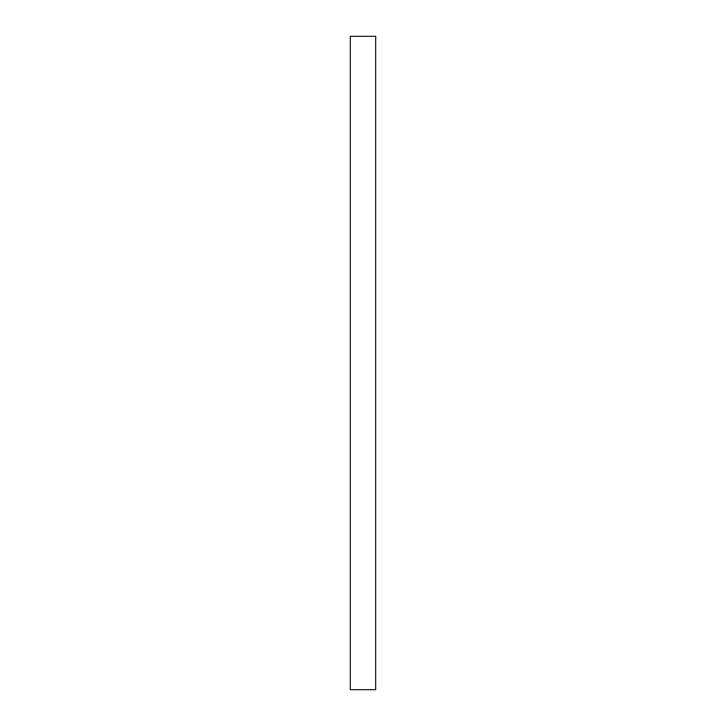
<?xml version="1.0" encoding="UTF-8"?>
<svg xmlns="http://www.w3.org/2000/svg" width="726" height="726" viewBox="0 0 726 726"><rect width="100%" height="100%" fill="white"/><g stroke="black" fill="none" stroke-linecap="round" stroke-linejoin="round"><path stroke-width="1.09" d="M375.705 36.3L350.295 36.3L350.295 689.7L375.705 689.7L375.705 36.3"/></g></svg>
